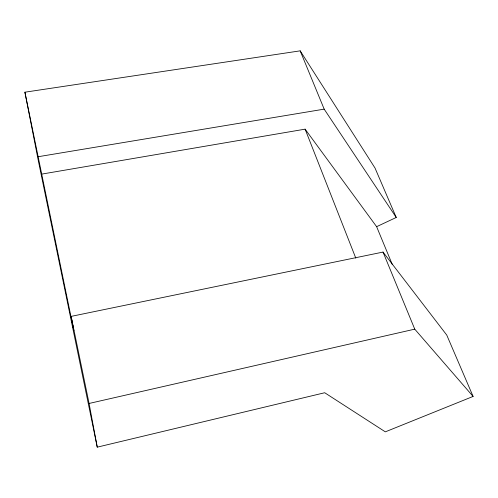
<?xml version="1.0" encoding="UTF-8"?>
<svg xmlns="http://www.w3.org/2000/svg" width="498" height="498" viewBox="0 0 498 498"><rect width="100%" height="100%" fill="white"/><g stroke="black" fill="none" stroke-linecap="round" stroke-linejoin="round"><path stroke-width="0.75" d="M41.595 174.126L305.112 129.156L376.625 226.677L396.246 217.464L375.013 168.025L300.182 50.846L24.9 92.198L38.253 160.368L97.253 447.154L324.708 392.741L385.315 431.847L473.1 396.433L446.75 335.067L383.024 252.075L71.127 316.386L73.829 330.56L24.9 92.198M97.253 447.154L89.086 403.461L414.753 329.153L473.1 396.433M38.203 156.714L324.179 109.143L396.246 217.464M376.625 226.677L392.374 264.693M300.182 50.846L324.179 109.143M383.024 252.075L414.753 329.153M305.112 129.156L355.809 258.157M71.127 316.386L89.086 403.461"/></g></svg>
